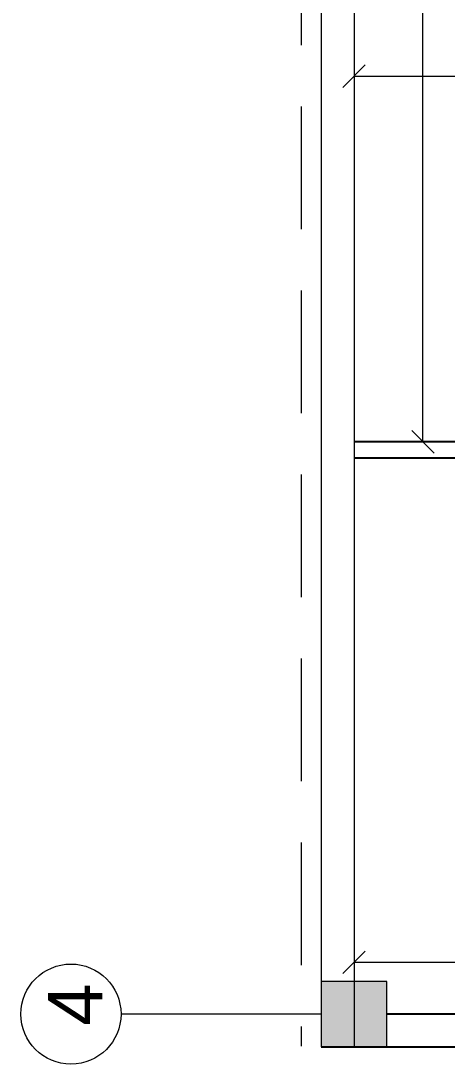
# Model space of a CAD drawing. Header units: metres. Extents: x -355 to 973, y -73 to 238.
# Drawn here: x 717.1 to 719.71, y 161.05 to 167.43 of the extents above; entities that cross this region are included whole.
import ezdxf

# ---------------------------------------------------------------- set-up
doc = ezdxf.new("R2010")
doc.units = ezdxf.units.M
doc.header["$LTSCALE"] = 3
doc.header["$MEASUREMENT"] = 0
doc.linetypes.add('1', pattern=[30, 6, 6, 6, 6, 6])
doc.linetypes.add('202$0$HIDDEN', pattern=[0.375, 0.25, -0.125])
doc.layers.add('05', color=21, linetype='Continuous', lineweight=5)
doc.layers.add('alaem', color=230, linetype='Continuous', lineweight=5)
doc.styles.get("Standard").update_dxf_attribs({"font": 'arial.ttf'})
doc.dimstyles.new('ahmad', dxfattribs={"dimtxt": 0.2, "dimasz": 0.1375, "dimexe": 0, "dimexo": 0.0625, "dimgap": 0.09, "dimtad": 0, "dimzin": 0, "dimdsep": 46, "dimtxsty": 'Standard', "dimblk": 'OBLIQUE', "dimcen": 0.09, "dimclrd": 245, "dimclrt": 61, "dimadec": 0, "dimazin": 0, "dimtfac": 1, "dimtofl": 0, "dimtmove": 0, "dimatfit": 3, "dimldrblk": 'OBLIQUE', "dimfxl": 0, "dimfxlon": 1, "dimtolj": 1, "dimtzin": 0, "dimlwd": 13, "dimarcsym": 0})

# ---------------------------------------------------------------- blocks, each defined once
blk = doc.blocks.new('fghhyh')
at = {"layer": 'alaem', "linetype": '1'}
h = blk.add_hatch(color=256, dxfattribs=at)
h.dxf.hatch_style = 1
h.paths.add_polyline_path([(280.3961, 190.2964), (280.3961, 190.6964), (279.9961, 190.6964), (279.9961, 190.2964)])
blk.add_lwpolyline([(279.9961, 190.6964), (279.9961, 190.2964), (280.3961, 190.2964), (280.3961, 190.6964)], close=True, dxfattribs=at)
blk = doc.blocks.new('_Oblique')
at = {"color": 0, "linetype": 'ByBlock', "lineweight": -2}
blk.add_line((-0.5, -0.5), (0.5, 0.5), dxfattribs=at)
blk = doc.blocks.new('*D301')
at = {"color": 245, "lineweight": 13, "transparency": 16777216}
for p, q in [((719.1408, 161.6774), (720.1797, 161.6774)), ((721.922, 161.6774), (720.883, 161.6774))]:
    blk.add_line(p, q, dxfattribs=at)
at = {"layer": 'Defpoints', "color": 0, "transparency": 16777216}
for p in [(719.1408, 164.7609), (721.922, 164.7609), (721.922, 161.6774)]:
    blk.add_point(p, dxfattribs=at)
at = {"color": 245, "lineweight": 13, "transparency": 16777216, "xscale": 0.1375, "yscale": 0.1375, "zscale": 0.1375, "rotation": 180}
blk.add_blockref('_Oblique', (719.1408, 161.6774), dxfattribs=at)
at = {"color": 245, "lineweight": 13, "transparency": 16777216, "xscale": 0.1375, "yscale": 0.1375, "zscale": 0.1375}
blk.add_blockref('_Oblique', (721.922, 161.6774), dxfattribs=at)
at = {"color": 61, "transparency": 16777216, "insert": (720.5314, 161.6774), "char_height": 0.2, "attachment_point": 5}
blk.add_mtext('\\A1;2.78', dxfattribs=at)
blk = doc.blocks.new('*D306')
at = {"color": 245, "lineweight": 13, "transparency": 16777216}
for p, q in [((719.5623, 177.7603), (719.5623, 171.728)), ((719.5623, 164.8603), (719.5623, 170.8926))]:
    blk.add_line(p, q, dxfattribs=at)
at = {"layer": 'Defpoints', "color": 0, "transparency": 16777216}
for p in [(719.1408, 177.7603), (719.5623, 177.7603), (719.1408, 164.8603)]:
    blk.add_point(p, dxfattribs=at)
at = {"color": 245, "lineweight": 13, "transparency": 16777216, "xscale": 0.1375, "yscale": 0.1375, "zscale": 0.1375}
for p, rotation in [((719.5623, 177.7603), 90), ((719.5623, 164.8603), 270)]:
    blk.add_blockref('_Oblique', p, dxfattribs=dict(at, rotation=rotation))
at = {"color": 61, "transparency": 16777216, "insert": (719.5623, 171.3103), "char_height": 0.2, "attachment_point": 5, "rotation": 90}
blk.add_mtext('\\A1;12.90', dxfattribs=at)
blk = doc.blocks.new('*D309')
at = {"color": 245, "lineweight": 13, "transparency": 16777216}
for p, q in [((719.1408, 167.0962), (720.1797, 167.0962)), ((721.922, 167.0962), (720.883, 167.0962))]:
    blk.add_line(p, q, dxfattribs=at)
at = {"layer": 'Defpoints', "color": 0, "transparency": 16777216}
for p in [(719.1408, 167.2485), (721.922, 167.2485), (719.1408, 167.0962)]:
    blk.add_point(p, dxfattribs=at)
at = {"color": 245, "lineweight": 13, "transparency": 16777216, "xscale": 0.1375, "yscale": 0.1375, "zscale": 0.1375, "rotation": 180}
blk.add_blockref('_Oblique', (719.1408, 167.0962), dxfattribs=at)
at = {"color": 245, "lineweight": 13, "transparency": 16777216, "xscale": 0.1375, "yscale": 0.1375, "zscale": 0.1375}
blk.add_blockref('_Oblique', (721.922, 167.0962), dxfattribs=at)
at = {"color": 61, "transparency": 16777216, "insert": (720.5314, 167.0962), "char_height": 0.2, "attachment_point": 5}
blk.add_mtext('\\A1;2.78', dxfattribs=at)

msp = doc.modelspace()

# ---------------------------------------------------------------- linework, layer by layer
for p, q in [((722.022, 164.8603), (719.1408, 164.8603)), ((722.022, 164.7603), (719.1408, 164.7603)), ((728.872, 161.3603), (719.3408, 161.3603)), ((718.9408, 161.1603), (731.8178, 161.1603))]:
    msp.add_line(p, q)
at = {"layer": '05', "linetype": '202$0$HIDDEN'}
msp.add_line((718.8178, 178.1603), (718.8178, 161.164), dxfattribs=at)
at = {"layer": '05', "color": 0, "linetype": '1'}
for p, q in [((718.9408, 178.1603), (718.9408, 161.1603)), ((719.1408, 178.1603), (719.1408, 161.1603))]:
    msp.add_line(p, q, dxfattribs=at)
at = {"layer": '05', "lineweight": 9}
msp.add_line((718.9408, 161.3603), (717.7165, 161.3603), dxfattribs=at)
at = {"layer": '05', "color": 0, "linetype": '1'}
for points in [[(731.8178, 161.1603), (731.8178, 178.1603), (718.9408, 178.1603), (718.9408, 161.1603)], [(731.6178, 161.1603), (731.6178, 177.9603), (719.1408, 177.9603), (719.1408, 161.1603)]]:
    msp.add_lwpolyline(points, dxfattribs=at)
at = {"layer": '05', "lineweight": 9}
msp.add_circle((717.4105, 161.3603), 0.306, dxfattribs=at)

# ---------------------------------------------------------------- block references
at = {"layer": 'alaem', "linetype": '1'}
msp.add_blockref('fghhyh', (438.9447, -29.1361), dxfattribs=at)

# ---------------------------------------------------------------- texts
at = {"layer": '05', "lineweight": 9, "insert": (717.6032, 161.2881), "char_height": 0.3338, "width": 2.976737, "attachment_point": 7, "rotation": 90}
msp.add_mtext('4', dxfattribs=at)

# ---------------------------------------------------------------- dimensions: what is measured, and where the dimension line sits
dim = msp.add_linear_dim(base=(719.5623, 177.7603), p1=(719.1408, 164.8603), p2=(719.1408, 177.7603), angle=90, dimstyle='ahmad')
dim.commit()
dim.dimension.update_dxf_attribs({"geometry": '*D306', "text_midpoint": (719.5623, 171.3103)})
for base, p1, p2, picture, middle in [((719.1408, 167.0962), (721.922, 167.2485), (719.1408, 167.2485), '*D309', (720.5314, 167.0962)), ((721.922, 161.6774), (719.1408, 164.7609), (721.922, 164.7609), '*D301', (720.5314, 161.6774))]:
    dim = msp.add_linear_dim(base=base, p1=p1, p2=p2, dimstyle='ahmad')
    dim.commit()
    dim.dimension.update_dxf_attribs({"geometry": picture, "text_midpoint": middle})

doc.saveas('drawing.dxf')
